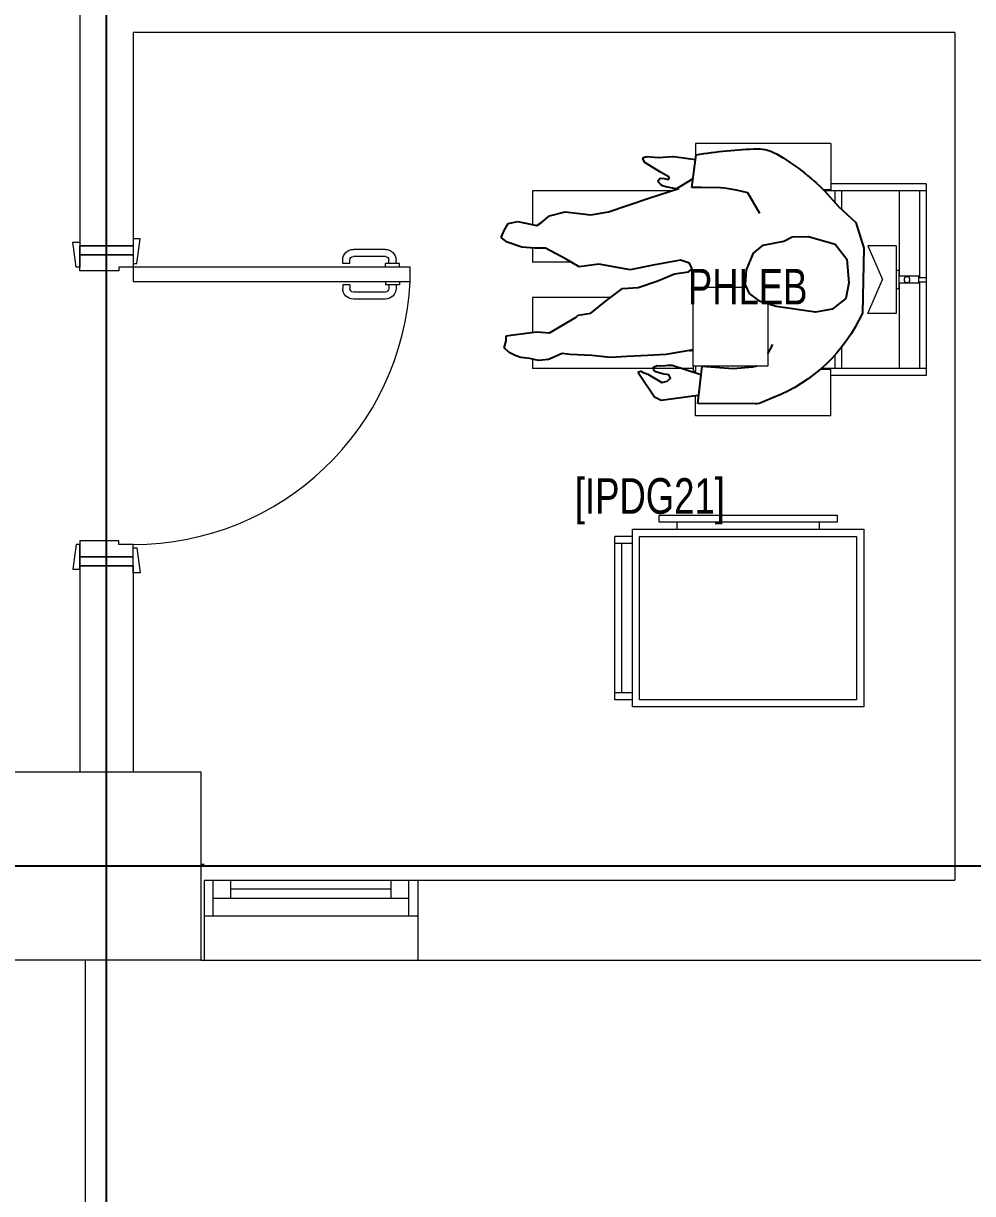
# Model space of a CAD drawing. Header units: metres. Extents: x -18745 to 220762, y -1579758 to -1356048.
# Drawn here: x 187880 to 190548, y -1470559 to -1467267 of the extents above; entities that cross this region are included whole.
import ezdxf

# ---------------------------------------------------------------- set-up
doc = ezdxf.new("R2010")
doc.units = ezdxf.units.M
doc.layers.get('0').update_dxf_attribs({"lineweight": 0})
for name, color, linetype, lineweight in [('A-100 - Copy$0$72_EGR_BASE_TEXT', 8, 'Continuous', 0), ('A-100 - Copy$0$Aluminum', 8, 'Continuous', 0), ('A-100 - Copy$0$Medical Equipment and Furniture', 8, 'Continuous', 0), ('A-100 - Copy$0$Proj', 8, 'Continuous', 0), ('A-100 - Copy$0$Structure', 8, 'Continuous', 9), ('A-100 - Copy$0$Walls', 8, 'Continuous', 0), ('A-100 - Copy$0$Wooden Joinery', 8, 'Continuous', 0)]:
    doc.layers.add(name, color=color, linetype=linetype, lineweight=lineweight)
doc.layers.add('A-100 - Copy$0$axes', color=8, linetype='Continuous')
doc.layers.add('A-100 - Copy$0$HUMAN', color=8, linetype='Continuous')
doc.styles.add('A-100 - Copy$0$X3G_ENTITY_2587EA', font='swisscl.ttf', dxfattribs={"height": 200})

# ---------------------------------------------------------------- blocks, each defined once
blk = doc.blocks.new('A-100 - Copy$0$HF10789B-P')
for p, q in [((0.27, 0.9563), (-0.27, 0.9563)), ((-0.27, 0.9563), (-0.27, 0.6877)), ((-0.25, 0.9563), (-0.25, 0.6612)), ((-0.0059, 0.935), (-0.0059, 0.9563)), ((0.0059, 0.935), (0.0059, 0.9563)), ((0.25, 0.9563), (0.25, 0.6693)), ((0.27, 0.9563), (0.27, 0.6877)), ((-0.0059, 0.9373), (-0.25, 0.9373)), ((-0.01, 0.935), (0.01, 0.935)), ((-0.01, 0.935), (-0.01, 0.8792)), ((0.25, 0.9373), (0.0059, 0.9373)), ((0.01, 0.935), (0.01, 0.8792)), ((-0.01, 0.8804), (-0.25, 0.8804)), ((0.095, 0.8717), (-0.095, 0.8717)), ((-0.095, 0.8717), (-0.095, 0.7917)), ((-0.0255, 0.8792), (-0.0255, 0.8717)), ((0.0255, 0.8792), (-0.0255, 0.8792)), ((0.25, 0.8804), (0.01, 0.8804)), ((0.0255, 0.8792), (0.0255, 0.8717)), ((0.095, 0.8717), (0.095, 0.7917)), ((-0.095, 0.7917), (0, 0.8335)), ((0.095, 0.7917), (0, 0.8335)), ((-0.1907, 0.7177), (-0.25, 0.7177)), ((-0.2121, 0.6996), (-0.25, 0.6996)), ((0.25, 0.7177), (0.1984, 0.7177)), ((0.25, 0.6996), (0.2172, 0.6996)), ((-0.3827, 0.6877), (-0.3827, 0.3077)), ((-0.3827, 0.6877), (-0.2527, 0.6877)), ((-0.2527, 0.6877), (-0.2527, 0.6581)), ((0.2527, 0.6877), (0.2527, 0.6644)), ((0.3827, 0.6877), (0.2527, 0.6877)), ((0.3827, 0.6877), (0.3827, 0.3077)), ((-0.3827, 0.3077), (-0.3269, 0.3077)), ((-0.2621, 0.3077), (-0.2527, 0.3077)), ((-0.2433, 0.3072), (-0.2577, 0.3072)), ((-0.2433, 0.301), (-0.2577, 0.301)), ((-0.25, 0.301), (-0.25, 0.2996)), ((-0.25, 0.2996), (-0.25, -0.1504)), ((0.3827, 0.3077), (0.3381, 0.3077)), ((0.25, 0.2403), (0.25, -0.1504)), ((-0.0504, 0.0685), (-0.0504, -0.1504)), ((0.0496, -0.0424), (0.0496, -0.1504)), ((-0.2238, -0.1504), (-0.25, -0.1504)), ((-0.0504, -0.1504), (-0.1486, -0.1504)), ((0.0888, -0.1504), (0.0496, -0.1504)), ((0.25, -0.1504), (0.155, -0.1504))]:
    blk.add_line(p, q)
for points in [[(-0.1659, 0.5108), (-0.2433, 0.5108), (-0.2433, 0.3659), (-0.2433, 0.301), (-0.0215, 0.301), (-0.0215, 0.4514)], [(-0.0679, 0.5108), (-0.1659, 0.5108)]]:
    blk.add_lwpolyline(points)
blk.add_circle((0, 0.9022), 0.00833)
blk.add_arc((-0.2559, 0.3041), 0.0036, 120.0429, 239.9571)
at = {"layer": 'A-100 - Copy$0$HUMAN'}
for p, q in [((0.0884, 0.7804), (-0.0939, 0.7767)), ((0.1604, 0.7583), (0.0884, 0.7804)), ((0.2061, 0.7095), (0.1604, 0.7583)), ((-0.2119, 0.7188), (-0.2119, 0.7172)), ((0.2487, 0.6716), (0.2061, 0.7095)), ((-0.3317, 0.5265), (-0.345, 0.4962)), ((-0.2087, 0.5108), (-0.1824, 0.5252)), ((-0.3492, 0.4757), (-0.3483, 0.3138)), ((-0.25, 0.4135), (-0.2455, 0.4686)), ((0.1863, 0.4881), (0.2444, 0.4544)), ((0.2444, 0.4544), (0.2517, 0.4233)), ((-0.243, 0.3265), (-0.25, 0.4135)), ((0.2517, 0.4233), (0.2519, 0.4208)), ((0.2517, 0.4233), (0.257, 0.3892)), ((0.257, 0.3892), (0.2583, 0.3776)), ((0.2583, 0.3776), (0.2591, 0.3246)), ((-0.3483, 0.3138), (-0.243, 0.3265)), ((-0.1971, 0.3014), (-0.2109, 0.2238)), ((-0.1998, 0.2903), (-0.1971, 0.3014)), ((0.0219, 0.2875), (0.0302, 0.2986)), ((0.0302, 0.2986), (0.0468, 0.2903)), ((0.2591, 0.3246), (0.2595, 0.297)), ((0.2595, 0.297), (0.3511, 0.3094)), ((0.0163, 0.2488), (0.0219, 0.2875)), ((0.0551, 0.2654), (0.0413, 0.1934)), ((0.0468, 0.2903), (0.0551, 0.2654)), ((-0.0031, 0.2017), (0.0163, 0.2488)), ((0.2297, 0.1795), (0.2567, 0.2603)), ((-0.2109, 0.2238), (-0.2137, 0.174)), ((-0.0225, 0.1463), (-0.0031, 0.2017)), ((-0.2137, 0.174), (-0.2165, 0.1158)), ((0.0413, 0.1934), (0.0274, 0.1242)), ((0.1909, 0.0632), (0.2297, 0.1795)), ((-0.0252, 0.102), (-0.0225, 0.1463)), ((-0.2165, 0.1158), (-0.2192, 0.0688)), ((-0.0585, 0.0577), (-0.0252, 0.102)), ((0.0274, 0.1242), (0.044, 0.0355)), ((-0.2192, 0.0688), (-0.2137, 0.0162)), ((-0.0945, 0.0134), (-0.0585, 0.0577)), ((0.044, 0.0355), (0.0357, -0.0198)), ((0.1826, 0.0134), (0.1909, 0.0632)), ((-0.2137, 0.0162), (-0.2109, -0.0448)), ((-0.1001, -0.0226), (-0.0945, 0.0134)), ((0.1909, -0.0586), (0.1826, 0.0134)), ((-0.15, -0.1029), (-0.1056, -0.0281)), ((-0.1056, -0.0281), (-0.1001, -0.0226)), ((0.0357, -0.0198), (0.0579, -0.0558)), ((-0.2109, -0.0448), (-0.2082, -0.0669)), ((0.0579, -0.0558), (0.0884, -0.114)), ((0.1798, -0.1029), (0.1909, -0.0586)), ((-0.2165, -0.0863), (-0.2248, -0.1057)), ((-0.2082, -0.0669), (-0.2165, -0.0863)), ((-0.2248, -0.1057), (-0.2276, -0.1334)), ((-0.1472, -0.1389), (-0.15, -0.1029)), ((0.0884, -0.114), (0.0884, -0.1445)), ((0.1526, -0.1387), (0.1604, -0.1251)), ((0.1604, -0.1251), (0.1798, -0.1029)), ((-0.2276, -0.1334), (-0.222, -0.1583)), ((-0.222, -0.1583), (-0.2192, -0.1832)), ((-0.1555, -0.2054), (-0.1472, -0.1389)), ((0.0884, -0.1445), (0.0911, -0.1804)), ((0.1632, -0.1915), (0.1526, -0.1387)), ((-0.2192, -0.1832), (-0.2137, -0.1998)), ((0.0911, -0.1804), (0.105, -0.222)), ((0.1577, -0.2192), (0.1632, -0.1915)), ((-0.2137, -0.1998), (-0.2054, -0.2164)), ((-0.2054, -0.2164), (-0.1915, -0.2303)), ((-0.1915, -0.2303), (-0.1721, -0.2248)), ((-0.1721, -0.2248), (-0.1583, -0.2248)), ((-0.1583, -0.2248), (-0.1555, -0.2054)), ((0.105, -0.222), (0.1189, -0.2386)), ((0.1189, -0.2386), (0.1383, -0.2303)), ((0.1383, -0.2303), (0.1577, -0.2192))]:
    blk.add_line(p, q, dxfattribs=at)
blk.add_lwpolyline([(-0.0613, 0.4897), (-0.0391, 0.4592), (-0.0142, 0.4481), (0.0274, 0.4509), (0.0745, 0.4703), (0.0967, 0.498), (0.1078, 0.5561), (0.1202, 0.5797), (0.1216, 0.6254), (0.0995, 0.7001), (0.0579, 0.7334), (-0.0086, 0.7389), (-0.053, 0.7306), (-0.0834, 0.6918), (-0.0918, 0.6448), (-0.0751, 0.534)], close=True, dxfattribs=at)
for points in [[(-0.3259, 0.3151), (-0.3396, 0.2111), (-0.3305, 0.1919), (-0.2654, 0.1481), (-0.2595, 0.1475), (-0.2571, 0.1543), (-0.2601, 0.1584), (-0.2655, 0.1733), (-0.2894, 0.213), (-0.2855, 0.2283), (-0.2769, 0.2374), (-0.2679, 0.2327), (-0.2657, 0.2197), (-0.263, 0.2081), (-0.2596, 0.1963), (-0.2547, 0.1907), (-0.2461, 0.1892), (-0.2416, 0.1997), (-0.2423, 0.2084), (-0.2416, 0.2233), (-0.2405, 0.2305), (-0.2403, 0.2419), (-0.2669, 0.3222)], [(0.2833, 0.3001), (0.2559, 0.2545), (0.2597, 0.2282), (0.2643, 0.2151), (0.2686, 0.2092), (0.2734, 0.2041), (0.2775, 0.2015), (0.2798, 0.2034), (0.2852, 0.2082), (0.2846, 0.2196), (0.2821, 0.2314), (0.2862, 0.2338), (0.289, 0.2328), (0.3028, 0.2094), (0.3293, 0.1648), (0.34, 0.1597), (0.344, 0.161), (0.344, 0.161), (0.3464, 0.1704), (0.3439, 0.2028), (0.3467, 0.2437), (0.3467, 0.2468), (0.3376, 0.3075)]]:
    blk.add_lwpolyline(points, dxfattribs=at)
for centre, radius, start, end in [((0.0931, 0.3608), 0.456, 114.2123, 158.6976), ((-0.2168, 0.2043), 0.6596, 30.1046, 45.1111), ((0.26, 0.4817), 0.108, 0.4033, 29.6386), ((-0.2952, 0.4754), 0.054, 157.4158, 179.6903), ((-0.1917, 0.4642), 0.054, 163.1931, 175.287), ((-0.8865, 0.5178), 1.255, 350.443, 358.3876)]:
    blk.add_arc(centre, radius, start, end, dxfattribs=at)
blk = doc.blocks.new('A-100 - Copy$0$TROLLEY BLOOD COLLECTION')
at = {"layer": 'A-100 - Copy$0$Medical Equipment and Furniture'}
for p, q in [((-723597.2, -512151.1), (-723097.2, -512151.1)), ((-723597.2, -512171.1), (-723597.2, -512151.1)), ((-723097.2, -512151.1), (-723097.2, -512171.1)), ((-723672.2, -512191.1), (-723022.2, -512191.1)), ((-723672.2, -512691.1), (-723672.2, -512191.1)), ((-723097.2, -512171.1), (-723597.2, -512171.1)), ((-723547.2, -512171.1), (-723547.2, -512191.1)), ((-723147.2, -512171.1), (-723147.2, -512191.1)), ((-723022.2, -512191.1), (-723022.2, -512691.1)), ((-723722.2, -512671.1), (-723722.2, -512211.1)), ((-723672.2, -512211.1), (-723722.2, -512211.1)), ((-723672.2, -512231.1), (-723722.2, -512231.1)), ((-723702.2, -512651.1), (-723702.2, -512231.1)), ((-723652.2, -512211.1), (-723042.2, -512211.1)), ((-723652.2, -512671.1), (-723652.2, -512211.1)), ((-723042.2, -512211.1), (-723042.2, -512671.1)), ((-723672.2, -512651.1), (-723722.2, -512651.1)), ((-723672.2, -512671.1), (-723722.2, -512671.1)), ((-723022.2, -512691.1), (-723672.2, -512691.1)), ((-723042.2, -512671.1), (-723652.2, -512671.1))]:
    blk.add_line(p, q, dxfattribs=at)
blk = doc.blocks.new('A-100 - Copy$0$A$C72370EFE')
at = {"layer": 'A-100 - Copy$0$Wooden Joinery'}
for p, q in [((-0.01, -0.03), (-0.01, -0.07)), ((0, -0.03), (-0.01, -0.03)), ((0.04, -0.03), (0.05, -0.03)), ((0.05, -0.03), (0.05, -0.07)), ((-0.01, -0.04), (-0.02, -0.04)), ((-0.01, -0.06), (-0.02, -0.06)), ((0.05, -0.04), (0.06, -0.04)), ((0.05, -0.06), (0.06, -0.06)), ((-0.05, -0.07), (-0.05, -0.16)), ((-0.03, -0.07), (-0.03, -0.16)), ((0, -0.07), (-0.01, -0.07)), ((0.04, -0.07), (0.05, -0.07)), ((0.07, -0.07), (0.07, -0.16)), ((0.09, -0.07), (0.09, -0.16)), ((-0.01, -0.17), (-0.02, -0.17)), ((-0.01, -0.19), (-0.02, -0.19)), ((-0.01, -0.17), (-0.01, -0.19)), ((0.05, -0.17), (0.06, -0.17)), ((0.05, -0.17), (0.05, -0.19)), ((0.05, -0.19), (0.06, -0.19))]:
    blk.add_line(p, q, dxfattribs=at)
for centre, radius, start, end in [((-0.02, -0.07), 0.03, 90, 180), ((-0.02, -0.07), 0.01, 90, 180), ((0.06, -0.07), 0.03, 0, 90), ((0.06, -0.07), 0.01, 0, 90), ((-0.02, -0.16), 0.03, 180, 270), ((-0.02, -0.16), 0.01, 180, 270), ((0.06, -0.16), 0.01, 270, 0), ((0.06, -0.16), 0.03, 270, 0)]:
    blk.add_arc(centre, radius, start, end, dxfattribs=at)
blk = doc.blocks.new('A-100 - Copy$0$DR1')
at = {"layer": 'A-100 - Copy$0$Wooden Joinery', "elevation": 0}
for points in [[(1743402.9, 41721.9), (1743392.9, 41721.9), (1743382.9, 41791.9), (1743402.9, 41791.9)], [(1743552.9, 41731.9), (1743562.9, 41731.9), (1743572.9, 41801.9), (1743552.9, 41801.9)], [(1743552.9, 41681.9), (1744331.9, 41681.9), (1744331.9, 41721.9), (1743552.9, 41721.9)], [(1743402.9, 40941.9), (1743392.9, 40941.9), (1743382.9, 40871.9), (1743402.9, 40871.9)], [(1743552.9, 40931.9), (1743562.9, 40931.9), (1743572.9, 40861.9), (1743552.9, 40861.9)]]:
    blk.add_lwpolyline(points, close=True, dxfattribs=at)
for points in [[(1743552.9, 41756.9), (1743402.9, 41756.9), (1743402.9, 41781.9), (1743552.9, 41781.9), (1743552.9, 41756.9)], [(1743552.9, 41756.9), (1743552.9, 41721.9), (1743512.9, 41721.9), (1743512.9, 41711.9), (1743402.9, 41711.9), (1743402.9, 41756.9), (1743552.9, 41756.9)], [(1743552.9, 40906.9), (1743552.9, 40941.9), (1743512.9, 40941.9), (1743512.9, 40951.9), (1743402.9, 40951.9), (1743402.9, 40906.9), (1743552.9, 40906.9)], [(1743552.9, 40906.9), (1743402.9, 40906.9), (1743402.9, 40881.9), (1743552.9, 40881.9), (1743552.9, 40906.9)]]:
    blk.add_lwpolyline(points, dxfattribs=at)
at = {"layer": 'A-100 - Copy$0$Wooden Joinery'}
blk.add_arc((1743552.9, 41721.9, 0), 780, 270, 357.0603, dxfattribs=at)
at = {"layer": 'A-100 - Copy$0$Wooden Joinery', "xscale": -999.9999999998856, "yscale": 999.9999999998856, "zscale": 999.9999999998854, "rotation": 270}
blk.add_blockref('A-100 - Copy$0$A$C72370EFE', (1744331.9, 41681.9, 0), dxfattribs=at)
blk = doc.blocks.new('A-100 - Copy')
at = {"layer": 'A-100 - Copy$0$Aluminum'}
for p, q in [((188388.3, -1469677.7, 0), (188988.3, -1469677.7, 0)), ((188413.3, -1469777.7, 0), (188413.3, -1469677.7, 0)), ((188463.3, -1469727.7, 0), (188463.3, -1469677.7, 0)), ((188913.3, -1469727.7, 0), (188913.3, -1469677.7, 0)), ((188963.3, -1469777.7, 0), (188963.3, -1469677.7, 0)), ((188913.3, -1469702.7, 0), (188463.3, -1469702.7, 0)), ((188413.3, -1469727.7, 0), (188963.3, -1469727.7, 0)), ((188388.3, -1469777.7, 0), (188988.3, -1469777.7, 0))]:
    blk.add_line(p, q, dxfattribs=at)
at = {"layer": 'A-100 - Copy$0$axes'}
for p, q in [((188113.3, -1477297.4, 0), (188113.3, -1451192.7, 0)), ((215795, -1469637.7, 2.4), (83877.8, -1469637.7, 2.4))]:
    blk.add_line(p, q, dxfattribs=at)
at = {"layer": 'A-100 - Copy$0$Proj'}
blk.add_line((188388.3, -1469902.7, 0), (188988.3, -1469902.7, 0), dxfattribs=at)
blk.add_lwpolyline([(188053.3, -1469902.7), (188053.3, -1471182.7), (211678.3, -1471182.7), (211678.3, -1453692.7), (188053.3, -1453692.7), (188053.3, -1454972.7)], dxfattribs=at)
at = {"layer": 'A-100 - Copy$0$Structure', "elevation": 0}
blk.add_lwpolyline([(187848.3, -1469372.7), (188378.3, -1469372.7), (188378.3, -1469902.7), (187848.3, -1469902.7)], close=True, dxfattribs=at)
at = {"layer": 'A-100 - Copy$0$Walls'}
for p, q in [((188038.3, -1466592.7, 0), (188038.3, -1467892.7, 0)), ((190498.3, -1467292.7, 0), (188188.3, -1467292.7, 0)), ((188188.3, -1467292.7, 0), (188188.3, -1467892.7, 0)), ((190498.3, -1467292.7, 0), (190498.3, -1469677.7, 0)), ((188188.3, -1467892.7, 0), (188038.3, -1467892.7, 0)), ((188188.3, -1468792.7, 0), (188038.3, -1468792.7, 0)), ((188038.3, -1468792.7, 0), (188038.3, -1469372.7, 0)), ((188188.3, -1468792.7, 0), (188188.3, -1469372.7, 0)), ((188378.3, -1469632.7, 0), (188388.3, -1469632.7, 0)), ((188388.3, -1469677.7, 0), (188388.3, -1469902.7, 0)), ((188988.3, -1469677.7, 0), (190498.3, -1469677.7, 0)), ((188988.3, -1469677.7, 0), (188988.3, -1469902.7, 0)), ((188378.3, -1469902.7, 0), (188388.3, -1469902.7, 0)), ((188988.3, -1469902.7, 0), (191098.3, -1469902.7, 0))]:
    blk.add_line(p, q, dxfattribs=at)
at = {"layer": 'A-100 - Copy$0$Medical Equipment and Furniture', "xscale": -1000.000000000001, "yscale": 1000.000000000001, "zscale": 1000.000000000001, "rotation": 270}
blk.add_blockref('A-100 - Copy$0$HF10789B-P', (189461.7, -1467987.9, 0), dxfattribs=at)
at = {"layer": 'A-100 - Copy$0$Medical Equipment and Furniture'}
blk.add_blockref('A-100 - Copy$0$TROLLEY BLOOD COLLECTION', (913264.3, -956499), dxfattribs=at)
at = {"layer": 'A-100 - Copy$0$Wooden Joinery'}
blk.add_blockref('A-100 - Copy$0$DR1', (-1555364.6, -1509674.6, 0), dxfattribs=at)
at = {"layer": 'A-100 - Copy$0$72_EGR_BASE_TEXT', "char_height": 100, "attachment_point": 2, "style": 'A-100 - Copy$0$X3G_ENTITY_2587EA'}
for s, insert in [('PHLEB', (189915.9, -1467957.8)), ('[IPDG21]', (189641, -1468546.4))]:
    blk.add_mtext(s, dxfattribs=dict(at, insert=insert))

msp = doc.modelspace()

# ---------------------------------------------------------------- block references
msp.add_blockref('A-100 - Copy', (0, 0))

doc.saveas('drawing.dxf')
